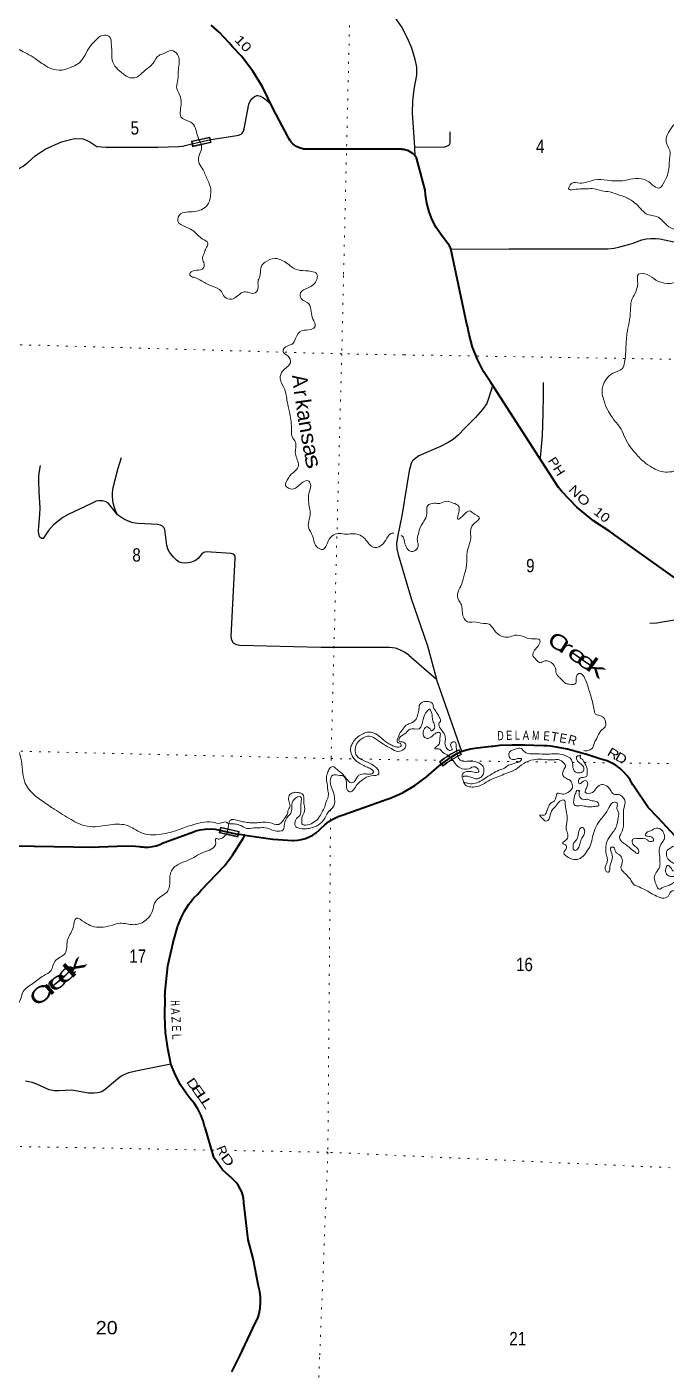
# Model space of a CAD drawing. Header units: feet. Extents: x -509309 to -252658, y -547785 to -360805.
# Drawn here: x -497707 to -489313, y -452694 to -435048 of the extents above; entities that cross this region are included whole.
import ezdxf
from ezdxf.enums import TextEntityAlignment as Align

# ---------------------------------------------------------------- set-up
doc = ezdxf.new("R2010")
doc.units = ezdxf.units.FT
doc.header["$LTSCALE"] = 80
doc.linetypes.add('DOTTED', pattern=[1.5, 0.3, -1.2])
for name, color, linetype, lineweight in [('26', 7, 'Continuous', 40), ('27', 7, 'Continuous', 13), ('29', 7, 'Continuous', 25), ('31', 7, 'Continuous', 13), ('39', 7, 'Continuous', 13), ('61', 7, 'Continuous', 13), ('7', 7, 'DOTTED', 13)]:
    doc.layers.add(name, color=color, linetype=linetype, lineweight=lineweight)
doc.layers.add('41', color=7, linetype='Continuous')

msp = doc.modelspace()

# ---------------------------------------------------------------- linework, layer by layer
at = {"layer": '26'}
for points in [[(-488947.66, -442458.56), (-490003.18, -441706.84), (-490028.18, -441690.39), (-490053.18, -441673.74), (-490265.63, -441532.26), (-490485.24, -441350.18), (-490684.63, -441146.14), (-490727.68, -441095.99), (-491612.96, -439715.96), (-491709.58, -439570.26), (-491790.43, -439415.27), (-491854.65, -439252.68), (-491901.51, -439084.26), (-491917.41, -438999.28), (-491919, -438990.77), (-491927.88, -438949.28), (-492130.91, -438000.05), (-492136.24, -437975.13), (-492143.46, -437950.05), (-492144.79, -437946.29), (-492151.29, -437932.67), (-492159.18, -437919.8), (-492166.98, -437909.48), (-492268.67, -437775.45), (-492331.02, -437680.36), (-492383.08, -437579.28), (-492424.3, -437473.3), (-492454.21, -437363.61), (-492472.49, -437251.38), (-492477.36, -437191.88), (-492591.26, -436768.22), (-492605.77, -436747.52), (-492622.36, -436728.46), (-492640.86, -436711.23), (-492661.05, -436696.04), (-492682.72, -436683.03), (-492705.64, -436672.37), (-492729.54, -436664.15), (-492754.17, -436658.48), (-492779.26, -436655.42), (-492791.89, -436654.88), (-494027.44, -436654.01), (-494056.98, -436653.99), (-494077.44, -436650.59), (-494084.61, -436649.34), (-494113.06, -436641.22), (-494140.51, -436630.17), (-494166.65, -436616.32), (-494191.21, -436599.81), (-494213.9, -436580.82), (-494234.48, -436559.56), (-494252.73, -436536.27), (-494252.77, -436536.2), (-494267.71, -436512.36), (-494281.51, -436486.2), (-494471.94, -436125.2), (-494612.44, -435835.19), (-494739.99, -435626.8), (-494888.62, -435432.89), (-495005.37, -435307.65), (-495028.68, -435282.65), (-495049.01, -435257.65), (-495184.16, -435115.12), (-495286.5, -435025.08)], [(-488794.92, -446100.94), (-489421.47, -445424.69), (-489547.4, -445295.85), (-489736.68, -445014.52), (-489748.59, -444996.82), (-489766.94, -444964.52), (-489784.42, -444933.74), (-489823.14, -444879.64), (-489867.31, -444829.89), (-489916.44, -444785.03), (-489969.98, -444745.54), (-490027.36, -444711.87), (-490087.95, -444684.39), (-490151.07, -444663.38), (-490183.19, -444655.43), (-490368.4, -444595.98), (-490404.92, -444584.26), (-490418.4, -444580.52), (-490606.58, -444528.22), (-490826.83, -444491.25), (-490874.1, -444486.65), (-490899.09, -444484.22), (-490924.1, -444483.36), (-491173.43, -444474.8), (-491333.6, -444475.55), (-491494.94, -444481.21), (-491558.1, -444491), (-491583.1, -444494.87), (-491608.1, -444496.07), (-491794.31, -444515.73), (-491879.92, -444528.51), (-491963.72, -444550.17), (-491992.47, -444560.33), (-492008.88, -444566.13)], [(-494842.96, -445660.1), (-494479.31, -445710.84), (-494219.27, -445727.81), (-494204.93, -445727.82), (-494152.04, -445724.34), (-494099.8, -445715.36), (-494048.8, -445700.96), (-493999.57, -445681.31), (-493952.67, -445656.62), (-493908.6, -445627.17), (-493867.86, -445593.27), (-493847.19, -445570.41), (-493796.46, -445522.17), (-493740.96, -445479.49), (-493681.31, -445442.85), (-493618.15, -445412.65), (-493552.18, -445389.22), (-492973.9, -445186.16), (-492946.47, -445175.96), (-492775.87, -445100.54), (-492614.1, -445007.69), (-492462.91, -444898.44), (-492291.29, -444749.42), (-492211.98, -444685.52), (-492132.47, -444629.54), (-492063.76, -444589.27), (-492008.88, -444566.13)], [(-496208.83, -445810.08), (-496183.83, -445812.28), (-496161.73, -445814.23), (-496110.04, -445813.59), (-496058.7, -445807.56), (-496008.27, -445796.19), (-495959.31, -445779.61), (-495939.42, -445770.46), (-495925.49, -445764.05), (-495889.42, -445750.65), (-495521.11, -445613.71), (-495489.43, -445601.93), (-495471.11, -445597.32), (-495431.52, -445587.48), (-495366.83, -445578.44), (-495301.55, -445576.21), (-495236.4, -445580.81), (-494923.57, -445648.86)], [(-494910.59, -452494.31), (-494910.48, -452490.9), (-494739.77, -452128.64), (-494668.71, -451984.47), (-494656.42, -451939.39), (-494643.34, -451867.63), (-494637.84, -451794.9), (-494639.97, -451722), (-494649.7, -451649.71), (-494666.94, -451578.84), (-494736.82, -451216.94), (-494800.58, -450969.73), (-494858.22, -450483.74), (-494858.62, -450473.07), (-494863.23, -450428.01), (-494872.52, -450383.67), (-494886.4, -450340.54), (-494904.71, -450299.11), (-494927.25, -450259.81), (-494953.78, -450223.09), (-494984, -450189.33), (-495017.58, -450158.93), (-495136.25, -450052.43), (-495232.22, -449921.4), (-495247.96, -449899.9), (-495256.43, -449871.4), (-495367.93, -449496.19), (-495368.4, -449494), (-495391.19, -449409.74), (-495422.67, -449328.32), (-495462.48, -449250.63), (-495510.2, -449177.54), (-495565.29, -449109.83), (-495606.2, -449058.33), (-495690.78, -448933.66), (-495761.86, -448800.82), (-495818.67, -448661.29), (-495828.3, -448590.67), (-495857.75, -448460.51), (-495886.79, -448250.26), (-495893.7, -448038.13), (-495892.55, -447789.97), (-495894.43, -447764.97), (-495893.19, -447739.97), (-495891.76, -447711.25), (-495854.25, -447372.65), (-495787.45, -447066.82), (-495782.97, -447046.31), (-495774.05, -447016.82), (-495732.67, -446879.91), (-495727.14, -446854.91), (-495717.92, -446829.91), (-495687.51, -446750.18), (-495639.31, -446655.05), (-495581.42, -446565.48), (-495514.49, -446482.46), (-495464.07, -446431.83), (-495441.24, -446406.83), (-495417.52, -446381.83), (-495112.71, -446060.62), (-495005.73, -445921.71), (-494862.23, -445691.08), (-494842.96, -445660.1)], [(-494842.96, -445660.1), (-494923.57, -445648.86), (-494931.18, -445647.38)], [(-498132.91, -445794.19), (-497093.01, -445811.84), (-496876.68, -445817.26), (-496521.35, -445803.36), (-496328.71, -445797.93), (-496233.83, -445805.95), (-496208.83, -445810.08)], [(-495017, -452703.05), (-494910.48, -452490.9)]]:
    msp.add_lwpolyline(points, dxfattribs=at)
at = {"layer": '29'}
for p in [(-492690.99, -443293.96), (-491994.26, -444560.96)]:
    msp.add_line(p, (-492326.84, -443609.74), dxfattribs=at)
for points in [[(-492873.51, -434926.44), (-492785.47, -435054.87), (-492712.09, -435190.67), (-492657.06, -435322.78)], [(-492657.06, -435322.78), (-492611.2, -435469.57), (-492591.03, -435577.83), (-492589.19, -435643.88), (-492592.86, -435682.42), (-492625.88, -435865.91), (-492642.38, -436023.72), (-492647.89, -436174.18), (-492618.52, -436626.7), (-492610.89, -436740.21)], [(-495538.73, -436583.03), (-495291.21, -436525.57), (-494975.7, -436477.86), (-494928, -436466.85), (-494894.99, -436454.01), (-494880.31, -436443.91), (-494869.3, -436430.15), (-494861.05, -436417.3), (-494852.8, -436386.11), (-494790.43, -436061.33), (-494775.75, -436024.62), (-494751.91, -435993.44), (-494723.47, -435966.82), (-494704.21, -435954.9), (-494688.62, -435949.39), (-494672.11, -435949.39), (-494638.18, -435958.57), (-494609.74, -435974.16), (-494588.65, -435989.77), (-494509.77, -436053.99)], [(-498183.01, -437038), (-498099.61, -437061.36), (-498007.89, -437009.98), (-497754.75, -436874.2), (-497688.72, -436822.82), (-497597, -436738.41), (-497464.92, -436654), (-497252.14, -436558.59), (-497079.71, -436510.88), (-496965.98, -436518.22), (-496881.6, -436554.92), (-496789.88, -436617.3), (-496665.14, -436628.31), (-495986.43, -436624.64), (-495714.94, -436617.3), (-495658.07, -436611.8), (-495630.56, -436606.29), (-495538.73, -436583.03)], [(-492618.52, -436626.7), (-492218.65, -436620.06), (-492191.14, -436612.72), (-492167.29, -436599.87), (-492154.45, -436587.03), (-492147.12, -436569.6), (-492147.11, -436557.67), (-492150.78, -436427.39)], [(-492136.85, -437966.75), (-491376.89, -437962.74), (-490621.07, -437962.6), (-490252.14, -437961.21)], [(-490252.14, -437961.21), (-490078.11, -437959.99), (-489995.57, -437952.65), (-489920.37, -437936.14), (-489760.78, -437890.27), (-489632.39, -437844.4), (-489570.02, -437829.72), (-489514.99, -437824.21), (-489452.63, -437824.21), (-489397.6, -437829.72), (-489230.68, -437862.75), (-488775.78, -437954.49), (-488693.24, -437976.51), (-488627.21, -438000.36), (-488577.68, -438026.05)], [(-490960.65, -440706.25), (-490934.96, -440417.5), (-490929.25, -440124.33), (-490922.64, -439887.42), (-490923.29, -439714.65)], [(-491588.57, -439744.92), (-491643.33, -439927.16), (-491669, -439991.39), (-491724.04, -440070.29), (-491815.76, -440173.05), (-491958.85, -440319.85), (-492041.39, -440404.26), (-492109.27, -440462.98), (-492173.47, -440503.35), (-492274.37, -440554.73), (-492560.54, -440679.51), (-492600.89, -440707.03), (-492641.25, -440745.57), (-492661.43, -440780.43), (-492685.28, -440874.02), (-492784.34, -441464.88), (-492835.7, -441721.78)], [(-496517.4, -441452), (-496544.92, -441395.11), (-496557.76, -441358.42), (-496572.44, -441297.86), (-496581.61, -441217.12), (-496581.61, -441160.23), (-496572.44, -441092.34), (-496508.23, -440839.11), (-496462.37, -440701.48)], [(-496517.4, -441452), (-496612.8, -441330.88), (-496634.81, -441305.18), (-496660.49, -441286.84), (-496680.67, -441277.66), (-496713.69, -441270.32), (-496763.22, -441268.48), (-496798.08, -441273.99), (-496823.76, -441286.84), (-496858.61, -441305.18), (-497163.13, -441446.48), (-497232.84, -441488.68), (-497297.04, -441534.56), (-497355.74, -441585.94), (-497421.78, -441657.5), (-497495.16, -441762.1), (-497513.5, -441765.77), (-497537.35, -441745.58), (-497550.19, -441712.56), (-497553.86, -441663.01), (-497535.52, -441442.81), (-497533.68, -441365.74), (-497544.69, -441152.88), (-497548.36, -441009.75), (-497548.36, -440941.86), (-497541.02, -440879.46), (-497526.35, -440804.23)], [(-495781.79, -442009.88), (-495834.99, -441943.78), (-495851.5, -441912.59), (-495868.01, -441855.7), (-495893.69, -441646.52), (-495906.53, -441620.82), (-495926.71, -441602.48), (-495952.39, -441589.63), (-495990.92, -441580.46), (-496244.07, -441567.61), (-496286.26, -441563.94), (-496328.45, -441552.93), (-496387.15, -441532.74), (-496440.35, -441507.06), (-496517.4, -441452)], [(-492835.7, -441721.78), (-492854.05, -441830.05), (-492850.38, -441899.78), (-492832.04, -441973.18), (-492659.6, -442553.03), (-492446.81, -443173.26), (-492326.84, -443609.74)], [(-492690.99, -443293.96), (-492747.65, -443254), (-492810.03, -443224.64), (-492868.72, -443204.45), (-492945.78, -443195.28), (-493848.31, -443195.28), (-494908.61, -443169.59), (-494954.47, -443158.58), (-494992.99, -443136.56), (-495015, -443098.02), (-495022.34, -443048.48), (-494970.98, -442020.89), (-494970.97, -441995.18), (-494981.98, -441980.52), (-494998.49, -441967.66), (-495022.34, -441958.5), (-495352.54, -441940.15), (-495381.88, -441945.64), (-495407.57, -441965.84), (-495458.93, -442028.23), (-495493.78, -442053.9), (-495543.32, -442075.94), (-495591.01, -442085.1), (-495631.37, -442086.95), (-495671.72, -442083.26), (-495708.41, -442072.27), (-495741.43, -442050.23), (-495781.79, -442009.88)], [(-488556.11, -442606.08), (-488688.63, -442696.2), (-488730.82, -442720.06), (-488800.53, -442751.25), (-488833.54, -442765.01), (-488872.06, -442776.94), (-488961.94, -442795.29), (-489386.58, -442867.76), (-489437.03, -442874.19), (-489526.91, -442877.86)], [(-496898.6, -449038.99), (-496866.97, -449040.84), (-496824.32, -449039.94), (-496781.68, -449037.17), (-496752.79, -449032.6), (-496721.16, -449021.58), (-496692.27, -449003.24), (-496653.75, -448972.05), (-496486.85, -448830.78), (-496462.55, -448815.18), (-496428.16, -448797.76), (-496399.27, -448784.91), (-496368.55, -448773.91), (-496275.93, -448751.89), (-495818.67, -448661.29)], [(-497724.86, -448883.06), (-497679.93, -448890.4), (-497643.24, -448899.56), (-497581.35, -448922.5), (-497419.48, -448994.96), (-497389.68, -449003.23), (-497348.42, -449007.81), (-497287.43, -449009.64), (-497122.36, -449002.3), (-497094.85, -449004.15), (-497066.43, -449007.82), (-496898.6, -449038.99)]]:
    msp.add_lwpolyline(points, dxfattribs=at)
at = {"layer": '31'}
for p, q in [((-495546.97, -436547.09), (-495302.87, -436493.1)), ((-495302.87, -436493.1), (-495286.67, -436566.33))]:
    msp.add_line(p, q, dxfattribs=at)
msp.add_lwpolyline([(-495286.67, -436566.33), (-495530.77, -436620.32), (-495546.97, -436547.09)], dxfattribs=at)
msp.add_lwpolyline([(-495308.95, -436502.64), (-495537.42, -436553.17), (-495524.68, -436610.77), (-495296.21, -436560.24)], close=True, dxfattribs=at)
at = {"layer": '39'}
for p, q in [((-490439.3, -444606.98), (-490443.24, -444638.46)), ((-495082.96, -445648.48), (-495054.57, -445504.67))]:
    msp.add_line(p, q, dxfattribs=at)
for points in [[(-500143.09, -432929.88), (-500108.66, -433037.5), (-500062.69, -433159.58), (-500015.2, -433295.78), (-499983.62, -433369.16), (-499951.28, -433420.48), (-499869.63, -433495.59), (-499815.41, -433551.68), (-499727.34, -433614.95), (-499666.09, -433641.16), (-499273.69, -433775.14), (-499224.93, -433814.97), (-499135.48, -433896.37), (-499081.93, -433972.52), (-499050.32, -434104.15), (-499025.43, -434197.39), (-499046.36, -434341.27), (-499082.77, -434468.56), (-499099.38, -434544.3), (-499104.25, -434628.49), (-499045.68, -434674.68), (-498962.76, -434653.43), (-498869.55, -434624.5), (-498772.61, -434603.73), (-498660.68, -434613.6), (-498577.53, -434644.57), (-498499.41, -434705.5), (-498429.17, -434762.14), (-498334.05, -434853.78), (-498242.82, -434883.02), (-498170.87, -434889.51), (-498097.19, -434904.09), (-497977.11, -434910.22), (-497925.8, -434934.08), (-497941.45, -434981.74), (-497977.25, -435090.97), (-497978.86, -435197.36), (-497891.82, -435290.72), (-497709, -435397.42), (-497596.91, -435461.52), (-497454.01, -435562.84), (-497353.25, -435606.46), (-497208.93, -435607.41), (-497107.37, -435568.72), (-497017.42, -435517.58), (-496946, -435421.63), (-496880.03, -435309.42), (-496815.36, -435235.32), (-496743.02, -435171.53), (-496668.38, -435158.03), (-496620.94, -435177.73), (-496597.98, -435268.9), (-496591.24, -435365.53), (-496590.24, -435453.93), (-496549.8, -435561.77), (-496466.43, -435644.96), (-496370.35, -435708.52), (-496288.39, -435715.35), (-496167.17, -435629.14), (-496049.28, -435522.73), (-495971.7, -435422.97), (-495916.82, -435400.75), (-495809.12, -435358.26), (-495728.65, -435409.22), (-495706.72, -435530.48), (-495720.42, -435638.46), (-495728.86, -435768.71), (-495741.05, -435832.56), (-495698.82, -435946.48), (-495682.07, -436043.46), (-495691.56, -436145.56), (-495684.41, -436230.15), (-495574.12, -436288.17), (-495506.01, -436348.75), (-495480.71, -436429.96), (-495414.03, -436597.13)], [(-489028.21, -437870.05), (-489028, -437866.7), (-489077.54, -437790.69), (-489139.7, -437732.32), (-489193.09, -437710.4), (-489301.45, -437654.46), (-489369.21, -437583.85), (-489437.8, -437537.31), (-489519.42, -437520.45), (-489590.56, -437489.88), (-489668.13, -437412.91), (-489741.97, -437344.1), (-489873.88, -437273.29), (-489947.22, -437248.68), (-490050.33, -437215.01), (-490158.05, -437199.26), (-490283.39, -437170.85), (-490385.79, -437175.37), (-490439.92, -437175.52), (-490552.54, -437185.71), (-490586.51, -437182.53), (-490555.75, -437103.25), (-490443.27, -437097.08), (-490247.39, -437055.61), (-490089.2, -437061.04), (-489856.71, -437063), (-489711.44, -437035.86), (-489566.14, -437066.96), (-489470.34, -437138.54), (-489394.93, -437161.21), (-489351.04, -437108.49), (-489297.02, -436993.86), (-489275.1, -436880.14), (-489267.62, -436777.97), (-489264, -436671.65), (-489301.52, -436596.05), (-489310.6, -436509.38), (-489267.21, -436412.46), (-489195.78, -436316.51), (-489144.01, -436268.08), (-489114.48, -436224.91), (-489065.4, -436196.47), (-488985.71, -436211.26), (-488984.5, -436293.64), (-489008.98, -436365.1), (-489027.94, -436450.81), (-489030.46, -436525.03), (-488993.08, -436604.64), (-488931.18, -436671.04)], [(-495414.1, -436593.77), (-495416.06, -436651.09), (-495451.99, -436764.33), (-495442.5, -436838.97), (-495393.3, -436925.01), (-495331.86, -437063.69), (-495291.69, -437179.54), (-495294.08, -437249.75), (-495321.94, -437361.26), (-495394.68, -437437.09), (-495477.88, -437466.37), (-495588.49, -437476.62), (-495687.63, -437503.34), (-495724.82, -437594.45), (-495613.34, -437676.61), (-495512.92, -437730.26), (-495400.12, -437832.55), (-495329.8, -437887.18), (-495347.67, -437940.79), (-495373.88, -438004.16)], [(-488636.24, -440898.44), (-488639.84, -440894.58), (-488686.81, -440860.83), (-488737.23, -440810.9), (-488792.14, -440774.87), (-488836.06, -440769.35), (-488931.68, -440810.24), (-488994.98, -440844.22), (-489093.72, -440858.9), (-489212.75, -440880.92), (-489321.43, -440893.26), (-489418.87, -440869.82), (-489495.73, -440831.03), (-489603.55, -440759.04), (-489727.48, -440630.27), (-489802.43, -440535.31), (-489866.35, -440410.6), (-489920.87, -440304.3), (-489982.36, -440225.87), (-490030.24, -440159.95), (-490083.37, -440071.77), (-490134.8, -439933.43), (-490153.82, -439844.41), (-490145.02, -439762.37), (-490099.96, -439675.55), (-490010.99, -439594.26), (-489890.73, -439536.13), (-489857.76, -439450.9), (-489841.47, -439266.69), (-489826.97, -439076.4), (-489799.89, -438928.71), (-489780.55, -438772.72), (-489768.04, -438640.6), (-489720.64, -438543.82), (-489686.17, -438414.46), (-489676.06, -438294.31), (-489561.92, -438298.23), (-489448.1, -438370.42), (-489337.19, -438410.38), (-489180.39, -438397.7), (-489083.68, -438324.7), (-489038.83, -438243.9), (-489052.66, -438179.16), (-489090.59, -438115.59), (-489070.18, -438046), (-489028.21, -437870.05)], [(-495373.88, -438004.16), (-495397.52, -438109.79), (-495377.68, -438174.74), (-495403.48, -438226.07), (-495510.43, -438246.5), (-495568.07, -438290.71), (-495566.55, -438304.82), (-495547.21, -438325.57), (-495515.44, -438334.69), (-495408.88, -438384.55), (-495274.82, -438451.41), (-495152.86, -438519.87), (-495111.19, -438591.59), (-495015.96, -438620.97), (-494952.72, -438589), (-494868.5, -438529.64), (-494800.42, -438531.98), (-494724.67, -438544.62), (-494672.63, -438488.17), (-494671.08, -438383.79), (-494653.35, -438334.19), (-494641.16, -438270.34), (-494619.93, -438176.67), (-494578.45, -438135.92), (-494452.52, -438088.03), (-494345.27, -438117.83), (-494268.81, -438168.65), (-494180.61, -438227.92), (-494049, -438248.51), (-493971.11, -438257.21), (-493901.91, -438285.69), (-493900.5, -438362.06), (-494014.59, -438474.62), (-494112.96, -438537.52), (-494103.47, -438612.16), (-494005.67, -438683.8), (-493974.97, -438783.26), (-493950.35, -438884.53), (-493921.38, -438975.9), (-493972.94, -439018.31), (-494093.77, -439034.24), (-494179.49, -439137.74), (-494222.14, -439212.59), (-494280.96, -439232.67), (-494343.69, -439308.84), (-494281.53, -439367.21), (-494246.48, -439456.78), (-494346.29, -439561.8), (-494379.87, -439665.08), (-494326.24, -439797.47), (-494287.85, -439965.48), (-494260.31, -440098.98), (-494233.44, -440310.78), (-494223.31, -440425.6), (-494179.71, -440499.4), (-494180.89, -440652), (-494141.96, -440803.96), (-494178.39, -440873), (-494236.16, -440921.23), (-494276.12, -440976.09), (-494309.3, -441067.33), (-494218.69, -441114.63), (-494105.89, -441040.18), (-494012.55, -441007.23), (-493985.6, -441040.29), (-493999.71, -441160.31), (-494006.42, -441298.66), (-493987.92, -441461.97), (-493999.5, -441507.76), (-494009.13, -441613.88), (-493954.95, -441730.21), (-493933.65, -441811.28), (-493886.04, -441885.22), (-493820.64, -441907.55), (-493750.74, -441797.48), (-493677.79, -441715.64), (-493600.94, -441696.18), (-493513.11, -441707.23), (-493412.64, -441700.64), (-493266.64, -441769.93), (-493235.9, -441809.14), (-493142.17, -441882.65), (-493026.12, -441830.41), (-492964.7, -441734.11), (-492893.19, -441694.39), (-492889.56, -441695.52)], [(-492791.93, -441725.82), (-492784.07, -441728.26), (-492743.5, -441832.08), (-492640.71, -441934.03), (-492568.24, -441866.22), (-492579.8, -441793.52), (-492566.65, -441701.59), (-492537.54, -441612.22), (-492492.83, -441535.43), (-492455.51, -441440.31), (-492443.75, -441330.25), (-492352.54, -441301.25), (-492286.53, -441305.53)], [(-492286.53, -441305.53), (-492193.26, -441274.59), (-492107.83, -441297.61), (-492035.18, -441342.28), (-492031.08, -441398.65), (-492048.92, -441510.51), (-491962.5, -441445.19), (-491892.84, -441401.4), (-491845.74, -441431.13), (-491763.75, -441496.21), (-491828.08, -441560.27), (-491879.07, -441644.88), (-491878.96, -441759.36), (-491897.78, -441841.06), (-491925.22, -441940.53), (-491932.95, -442108.97), (-491970.32, -442264.34), (-492008.59, -442387.54), (-492052.26, -442492.48), (-492037.03, -442575.35), (-492000.97, -442634.83), (-491988.56, -442741.7), (-491920.36, -442858.52), (-491842.2, -442859.19), (-491712.52, -442877.71), (-491638.7, -442888.28), (-491574.94, -442958.75), (-491467.74, -443048.79), (-491383.84, -443057.7), (-491300.85, -443034.44), (-491187.12, -443050.4), (-491081.94, -443082.13), (-490970.28, -443100.03), (-490990.63, -443167.61), (-491040.87, -443230.15), (-491063.35, -443301.68), (-491032.61, -443340.9), (-490958.22, -443393.66), (-490929.57, -443376.57), (-490823.78, -443390.25), (-490762.78, -443482.72), (-490761.87, -443514.88), (-490723.93, -443578.45), (-490690.91, -443609.71), (-490628.68, -443666.07), (-490584.96, -443677.61), (-490500.31, -443664.46), (-490494.94, -443624.47), (-490484.82, -443562.56), (-490457.83, -443535.37), (-490374.25, -443612.55), (-490334.22, -443732.42), (-490306.85, -443811.69), (-490281.95, -443904.93), (-490254.15, -444030.4), (-490239.42, -444069.06), (-490164.08, -444093.75), (-490113.79, -444147.69), (-490114.79, -444236.02), (-490170.77, -444290.33), (-490224.24, -444388.92), (-490254.19, -444444.12), (-490295.24, -444531.08), (-490329.76, -444543.95), (-490366.14, -444552.74), (-490394.18, -444547.32)], [(-494728.92, -445563.69), (-494817.3, -445568.68), (-494914.06, -445525.19), (-494983.73, -445510.75), (-495059.69, -445504.12), (-495103.13, -445484.55), (-495167.89, -445502.41), (-495269.61, -445486.87), (-495414.13, -445491.95), (-495549.73, -445529.46), (-495742.49, -445597.15), (-495970.81, -445649.56), (-496121.2, -445650.41), (-496230.25, -445614.53), (-496377.9, -445535.15), (-496611.99, -445521.08), (-496877.47, -445546.11), (-497026.5, -445506.84), (-497126.92, -445453.19), (-497346.83, -445317.1), (-497419.35, -445268.41), (-497493.8, -445217.65), (-497728.25, -444978.64), (-497759.86, -444847.01), (-497778.5, -444687.71), (-497823.44, -444535.54), (-497959.27, -444344.09), (-498056.07, -444184.11), (-498167.46, -443981.46), (-498250.72, -443836.01), (-498308.59, -443651.26), (-498323.13, -443548.33), (-498320.02, -443397.81), (-498333.1, -443311), (-498342.09, -443280.57), (-498381.89, -443212.93), (-498421.12, -443187.48), (-498485.97, -443149.1), (-498542.82, -443111), (-498594.15, -443028.9), (-498623.03, -442993.76)], [(-495054.57, -445504.67), (-495040.37, -445466.63), (-494989.76, -445452.3), (-494920.22, -445470.76), (-494852.55, -445485.13), (-494778.73, -445495.7), (-494682.48, -445494.99), (-494594.03, -445487.99), (-494478.36, -445506.02), (-494400.54, -445516.73), (-494365.61, -445491.82), (-494315.23, -445425.26), (-494283.42, -445374.14), (-494275.84, -445328.21), (-494249.83, -445270.86), (-494258.75, -445238.42), (-494270.52, -445171.74), (-494240.5, -445114.53), (-494226.21, -445106.99), (-494187.76, -445096.26), (-494131.75, -445100.19), (-494090.18, -445115.68), (-494070.27, -445178.62), (-494071.98, -445228.77), (-494060.21, -445295.45), (-494061.71, -445339.58), (-494092.41, -445416.85), (-494098.6, -445480.91), (-494095.48, -445507.12), (-494021.87, -445523.71), (-493934.33, -445484.54), (-493897.26, -445455.69), (-493863.79, -445414.67), (-493823.21, -445341.75), (-493788.51, -445264.62), (-493779.41, -445232.8), (-493761.89, -445189.21), (-493747.62, -445123.43), (-493755.52, -445060.9), (-493762.94, -444984.32), (-493773.88, -444893.57), (-493753.61, -444827.99), (-493719.52, -444768.91), (-493689.01, -444755.9), (-493638.17, -444793.8), (-493567.86, -444848.43), (-493529.31, -444893.94), (-493496.56, -444933.23), (-493459.61, -444966.63), (-493425.57, -444967.8), (-493371.05, -444897.37), (-493346.13, -444872.12), (-493257.34, -444855.08), (-493195.19, -444855.21), (-493164.68, -444842.2), (-493156.33, -444832.45), (-493188.94, -444789.15), (-493250.13, -444760.94), (-493319.12, -444726.44), (-493376.03, -444690.34), (-493422.32, -444636.53), (-493455.36, -444547.03), (-493451.72, -444498.95), (-493427.85, -444445.55), (-493375.46, -444379.06), (-493309.82, -444335.13), (-493240.71, -444307.37), (-493136.99, -444322.99), (-493093.75, -444348.57), (-493025.58, -444407.15), (-492980.68, -444442.83), (-492927.5, -444470.77), (-492874.19, -444494.69), (-492832.34, -444502.16), (-492793.68, -444485.41), (-492794.73, -444457.26), (-492830.36, -444443.98), (-492843.83, -444427.45), (-492834.32, -444383.6), (-492812.39, -444328.11), (-492772.22, -444267.24), (-492705.89, -444203.24), (-492651.07, -444183.03), (-492584.54, -444113.01), (-492573.16, -444073.24), (-492558.69, -444001.43), (-492548.63, -443941.53), (-492487.19, -443903.47), (-492435.13, -443905.26), (-492379.81, -443929.25), (-492367.5, -443979.89), (-492339.1, -444029.06), (-492291.63, -444107.01), (-492277.59, -444165.74), (-492292.22, -444183.31), (-492244.12, -444301.45), (-492217.52, -444344.54)], [(-492116.29, -444660.5), (-492215.83, -444589.61), (-492255.06, -444564.16), (-492297.82, -444524.54), (-492351.82, -444520.67), (-492324.69, -444489.47), (-492289.29, -444450.52), (-492286.81, -444436.55), (-492285.24, -444390.41), (-492280.48, -444368.48), (-492288.51, -444309.96), (-492330.84, -444316.54), (-492388.48, -444360.75), (-492455.58, -444388.57), (-492489.01, -444369.35), (-492502.91, -444306.61), (-492458.4, -444235.84), (-492413.23, -444263.5), (-492389.96, -444286.39), (-492354.69, -444251.45), (-492364.45, -444184.84), (-492382.49, -444125.98), (-492390.32, -444061.45), (-492399.51, -444037.03), (-492414.44, -444004.38), (-492451.44, -444031.23), (-492503.19, -444137.9), (-492555.48, -444260.62), (-492679.97, -444266.39), (-492729.81, -444316.89), (-492816.44, -444388.23), (-492819.6, -444422.26), (-492759.93, -444436.36), (-492731.67, -444489.55), (-492754.99, -444526.91), (-492836.25, -444558.26), (-492925.2, -444521.06), (-493023.55, -444465.46), (-493107.82, -444408.34), (-493208.3, -444356.69), (-493315.94, -444397.17), (-493367.7, -444445.6), (-493394.6, -444529.03), (-493375.58, -444618.05), (-493287.38, -444677.32), (-493180.81, -444727.17), (-493098.96, -444796.26), (-493084.79, -444850.97), (-493186, -444879.63), (-493297.98, -444930.01), (-493370.32, -444993.8), (-493416.83, -445064.5), (-493453.76, -445089.34), (-493497.2, -445069.77), (-493507.94, -444973), (-493560.8, -444876.79), (-493596.78, -444873.55), (-493690.96, -444872.32), (-493723.73, -444951.53), (-493686.18, -445085.37), (-493665.5, -445184.49), (-493691.35, -445296.07), (-493732.69, -445332.81), (-493796.38, -445437.06), (-493879.55, -445524.58), (-493985.18, -445565.14), (-494049.67, -445574.97), (-494145.52, -445563.65), (-494175.01, -445546.57), (-494165.32, -445438.45), (-494121.83, -445397.77), (-494110.61, -445303.76), (-494106.09, -445229.61), (-494115.51, -445152.96), (-494151.69, -445155.74), (-494203.18, -445196.14), (-494229.87, -445273.55), (-494234.68, -445355.73), (-494274.56, -445408.59), (-494324.31, -445515.33), (-494338.64, -445583.12), (-494463.41, -445596.91), (-494576.46, -445560.89), (-494662.7, -445561.95), (-494728.92, -445563.69)], [(-492217.52, -444344.54), (-492211.49, -444402.98), (-492217.06, -444448.99), (-492191.48, -444522.17), (-492158.19, -444545.4), (-492123.67, -444532.53), (-492136.53, -444497.94), (-492134.89, -444449.8), (-492080.28, -444435.61), (-492071.36, -444468.05), (-492065.8, -444540.54), (-492046.87, -444630.11)], [(-491973.8, -444959.43), (-491984.59, -444922.91), (-491988.34, -444856.51), (-491910.95, -444821.01), (-491833.13, -444831.71), (-491772.71, -444823.75), (-491818.73, -444761.92), (-491905.79, -444787.04), (-492017.65, -444775.17), (-492083.89, -444718.66), (-492101.03, -444691.97), (-492116.32, -444660.47)], [(-492047.06, -444629.26), (-492025.91, -444664.42), (-491984.54, -444685.93), (-491966.59, -444688.55), (-491892.36, -444687.09), (-491810.47, -444695.92), (-491761.02, -444715.7), (-491716.33, -444757.4), (-491705.54, -444793.92), (-491708.84, -444831.97), (-491715.87, -444861.85), (-491732.71, -444885.37), (-491755.35, -444902.67), (-491785.93, -444917.69), (-491817.97, -444916.59), (-491863.62, -444902.97), (-491893.39, -444893.91), (-491915.14, -444885.13), (-491945.11, -444882.09), (-491969.27, -444885.28), (-491977.35, -444887.01)], [(-489367.4, -446486.96), (-489462.29, -446447.55), (-489537.02, -446404.82), (-489605.94, -446368.31), (-489690.82, -446329.24), (-489738.2, -446307.53), (-489770.53, -446256.21), (-489826.35, -446188.02), (-489874.78, -446138.15), (-489903.65, -446103.02), (-489885.95, -445995.17), (-489894.73, -445958.72), (-489919.54, -445921.72), (-489948.89, -445900.63), (-489974.24, -445879.67), (-490004.17, -445816.39), (-490036.27, -445817.29), (-490027.06, -445899.95), (-490023.92, -445984.41), (-490051.02, -446073.85), (-490067.29, -446139.57), (-490073.43, -446143.38), (-490093.39, -446140.68), (-490112.39, -446109.9), (-490083.85, -445978.33), (-490095.96, -445921.68), (-490105.18, -445839.02), (-490098.92, -445772.96), (-490045.03, -445662.35), (-490000.94, -445603.61), (-489962.37, -445530.63), (-489950.65, -445480.82), (-489940.45, -445416.9), (-489938.54, -445360.73), (-489957.2, -445319.93), (-489955.43, -445267.77), (-489956.47, -445239.62), (-489990.04, -445224.4), (-490062.45, -445290.2), (-490126.21, -445396.46), (-490184.73, -445466.75), (-490244.35, -445569.14), (-490278.14, -445678.44), (-490305.86, -445785.94), (-490359.12, -445878.5), (-490419.65, -445948.72), (-490468.6, -445973.15), (-490522.87, -445977.31), (-490596.14, -445950.69), (-490658.17, -445888.31), (-490619.81, -445821.34), (-490634.67, -445786.69), (-490670.03, -445765.39), (-490616.06, -445711.01), (-490623.7, -445582.21), (-490613.46, -445458.05), (-490620.2, -445361.42), (-490636.68, -445256.41), (-490652.72, -445197.62), (-490707.4, -445213.82), (-490763.85, -445282.17), (-490805.27, -445320.92), (-490840.58, -445416.1), (-490866.32, -445465.43), (-490894.63, -445472.49), (-490935.66, -445440.95), (-490972.13, -445393.51), (-490914.06, -445395.5), (-490884.59, -445354.34), (-490860.52, -445294.92), (-490828.5, -445237.77), (-490779.35, -445207.33), (-490737.82, -445106.33), (-490674.09, -445118.56), (-490605.25, -445098.83), (-490542.58, -445024.67), (-490544.04, -445008.55), (-490567.96, -444945.47), (-490621.07, -444915.53), (-490669.7, -444871.68), (-490650.81, -444787.98), (-490635.84, -444760.38), (-490656.23, -444711.48), (-490726.88, -444666.88), (-490795.17, -444670.55), (-490945.15, -444659.38), (-491055.7, -444667.63), (-491183.63, -444715.45), (-491292.69, -444798.06), (-491394.38, -444840.76), (-491489.87, -444877.65), (-491624.08, -444933.29), (-491724.31, -444992.1), (-491823.66, -445024.84), (-491895.75, -445022.36), (-491947.13, -445000.52), (-491973.8, -444959.43)], [(-491965.93, -444963.72), (-491926.22, -444975.13), (-491836.18, -444980.23), (-491754.99, -444950.88), (-491675.12, -444901.41), (-491574.74, -444838.58), (-491487.14, -444797.41), (-491419.96, -444767.58), (-491397.25, -444748.28), (-491366.74, -444735.27), (-491309.92, -444715.13), (-491261.38, -444702.74), (-491220.44, -444678.04), (-491213.55, -444652.16), (-491231.5, -444649.54), (-491263.68, -444652.45), (-491310.28, -444666.92), (-491330.24, -444664.22), (-491356, -444655.3), (-491374.86, -444620.51), (-491369.01, -444566.49), (-491330.15, -444543.72), (-491281.41, -444525.31), (-491217.12, -444521.5), (-491170.5, -444565.28), (-491103.16, -444589.68), (-491010.98, -444590.84), (-490876.82, -444595.45), (-490756.33, -444589.55), (-490630.92, -444615.95), (-490566.14, -444656.33), (-490541.95, -444711.39), (-490534.33, -444781.94), (-490513.66, -444822.82), (-490440.05, -444839.41), (-490411.61, -444828.33), (-490394.29, -444790.77), (-490416.54, -444737.79), (-490449.7, -444710.54), (-490491.71, -444648.85), (-490478.6, -444617.16), (-490454.57, -444617.99), (-490440.44, -444605.08)], [(-490441.17, -444636.52), (-490441.23, -444638.53), (-490415.95, -444661.49), (-490391.15, -444698.49), (-490351.9, -444782.18), (-490352.01, -444844.44), (-490355.31, -444882.49), (-490399.98, -444899.03), (-490459.07, -444927.12), (-490452.97, -444983.56), (-490375.38, -444942.05), (-490353.62, -444950.83), (-490360.7, -445040.96), (-490374.49, -445092.7), (-490280.51, -445099.95), (-490222.05, -445031.66), (-490158.61, -444993.68), (-490079.47, -445024.51), (-490042.79, -445065.94), (-490000.51, -445119.61), (-489936.56, -445125.82), (-489885.46, -445155.7), (-489854.99, -445202.94), (-489866.2, -445296.94), (-489873.96, -445407.14), (-489871.37, -445507.64), (-489905.91, -445639.01), (-489925.77, -445692.55), (-489850.48, -445777.48), (-489786.03, -445827.9), (-489675.94, -445891.93), (-489680.31, -445843.58), (-489723.07, -445803.95), (-489755.75, -445762.66), (-489743.75, -445704.83), (-489687.55, -445702.74), (-489559.8, -445719.18), (-489542.32, -445735.85), (-489479.84, -445725.95), (-489490.69, -445691.43), (-489536.2, -445673.8), (-489585.92, -445662.05), (-489568.54, -445622.48), (-489517.66, -445600.13), (-489440.27, -445564.63), (-489400.42, -445572.02), (-489367.13, -445595.26), (-489338.94, -445650.45), (-489332.36, -445692.86), (-489353.89, -445736.3), (-489398.94, -445823.12), (-489397.03, -445943.69), (-489394.87, -445997.99), (-489397.33, -446070.2), (-489444.11, -446148.93), (-489468.39, -446214.37), (-489445.43, -446305.54), (-489399.42, -446367.37), (-489356.55, -446344.74), (-489324.1, -446333.81), (-489265.21, -446311.73), (-489211.98, -446279.41), (-489189.27, -446260.11), (-489181.42, -446206.16), (-489219.26, -446198.83), (-489283.21, -446192.62), (-489319.55, -446141.16), (-489313.63, -446085.13), (-489298.59, -446055.52), (-489251.49, -446085.26), (-489224.82, -446126.34), (-489151.91, -446104.74), (-489145.36, -446088.9), (-489167.95, -446045.95), (-489219.33, -446024.1), (-489266.37, -445992.36), (-489295.31, -445959.23), (-489308.94, -445888.47), (-489295.7, -445852.78), (-489250.62, -445824.2), (-489205.61, -445797.63), (-489160.99, -445841.34), (-489170.23, -445877.17), (-489124.85, -445898.81), (-489082.3, -445944.46), (-489046.98, -446026.01), (-488983.02, -446090.46), (-488932.66, -446142.4), (-488950.32, -446189.99), (-488997.38, -446276.75), (-489018.63, -446312.17), (-489051.42, -446333.13), (-489130.88, -446370.57), (-489179.42, -446382.96), (-489248.12, -446398.67), (-489288.35, -446461.56), (-489367.4, -446486.96)], [(-490445.9, -445070.17), (-490453, -445102.06), (-490454.16, -445136.16), (-490393.92, -445192.45), (-490345.59, -445186.08), (-490302.01, -445201.64), (-490234.27, -445214.01), (-490206.92, -445235.03), (-490198.14, -445271.48), (-490222.37, -445276.67), (-490252.54, -445279.65), (-490314.96, -445287.55), (-490372.83, -445279.54), (-490448.72, -445270.91), (-490506.79, -445268.91), (-490525.93, -445242.14), (-490524.22, -445191.99), (-490514.44, -445140.11), (-490497.05, -445100.54), (-490484.01, -445070.87), (-490463.92, -445069.55), (-490458.46, -445085.8)], [(-490528.72, -445854.6), (-490534.55, -445790.13), (-490517.16, -445750.56), (-490479.41, -445701.65), (-490469.97, -445659.8), (-490458.18, -445607.98), (-490436.72, -445566.55), (-490410.35, -445557.41), (-490383.82, -445602.51), (-490387.25, -445644.56), (-490421.13, -445697.63), (-490443.41, -445763.14), (-490459.27, -445816.82), (-490478.18, -445842.28), (-490494.68, -445855.77), (-490514.7, -445855.08), (-490526.51, -445848.65)], [(-500225.47, -447426.21), (-500152.19, -447482.22), (-500018.36, -447557.89), (-499914.17, -447581.09), (-499842.26, -447621.99), (-499820.62, -447670.35), (-499811.17, -447734.62), (-499773.61, -447799.2), (-499687.5, -447824.21), (-499613.19, -447821.02), (-499546.86, -447813.73), (-499504.98, -447844.27), (-499479.45, -447906.71), (-499425.32, -447915.33), (-499347.44, -447962.31), (-499255.55, -448013.45), (-499082.93, -448019.37), (-498991.56, -447908.09), (-498926.57, -447826.6), (-498891.17, -447688.64), (-498856.29, -447606.82), (-498847.93, -447570.82), (-498753.19, -447529.76), (-498684.69, -447504.45), (-498635.72, -447418.77), (-498596.97, -447353.03), (-498504.82, -447376.1), (-498455.33, -447452.84), (-498375.63, -447519.89), (-498261.71, -447577.29), (-498166.19, -447670.58), (-498086.99, -447791.76), (-498017.53, -447880.76), (-497919.51, -447919.94), (-497798.22, -447831.05), (-497754.96, -447711.22), (-497629.5, -447604.33), (-497488.03, -447503.63), (-497389.02, -447434.55), (-497339.73, -447314.79), (-497204.25, -447210.01), (-497176.64, -447045.9), (-497100.77, -446872.29), (-497057.47, -446748.46), (-496949.54, -446801.78), (-496849.61, -446853.01), (-496614.65, -446847.59), (-496483.85, -446814.95), (-496303.31, -446832.98), (-496234.96, -446823.71), (-496158.3, -446784.46), (-496056.69, -446651.24), (-496029.67, -446551.28), (-495934.44, -446456.09), (-495855.53, -446390.79), (-495830.19, -446254.72), (-495827.49, -446178.56), (-495748.09, -446059.13), (-495596.88, -445990.62), (-495385.07, -445882.68), (-495286.31, -445841.67), (-495227.28, -445754.1), (-495226.81, -445701.97), (-495194.78, -445712.35)], [(-495194.78, -445712.35), (-495144.46, -445698.87), (-495087.68, -445651.85), (-495082.96, -445648.48)]]:
    msp.add_spline(points, degree=3, dxfattribs=at)
at = {"layer": '61'}
for p, q in [((-492032.78, -444533.67), (-491999.29, -444600.78)), ((-492245.07, -444753.49), (-492290.54, -444693.84)), ((-492279.34, -444695.33), (-492243.57, -444742.25)), ((-495164.24, -445554.37), (-494920.27, -445608.96)), ((-494920.27, -445608.96), (-494936.65, -445682.15))]:
    msp.add_line(p, q, dxfattribs=at)
for points in [[(-492010.03, -444597.15), (-492035.92, -444544.46), (-492036.38, -444544.36)], [(-494936.65, -445682.15), (-495180.62, -445627.56), (-495164.24, -445554.37)]]:
    msp.add_lwpolyline(points, dxfattribs=at)
msp.add_lwpolyline([(-495158.18, -445563.92), (-495171.06, -445621.5), (-494942.7, -445672.59), (-494929.82, -445615.01)], close=True, dxfattribs=at)
for radius, start, end in [(1507.1, 116.06628, 127.64366), (1499.1, 116.38145, 127.33089), (1432.1, 116.06619, 127.64357), (1440.1, 116.37556, 127.33123)]:
    msp.add_arc((-491370.26, -445887.33), radius, start, end, dxfattribs=at)
at = {"layer": '7'}
for p, q in [((-493572.55, -439339.46), (-493713.23, -444652.75)), ((-493713.23, -444652.75), (-493714.09, -444759.19)), ((-493713.23, -444652.75), (-493407.97, -444657.77)), ((-493323.16, -444659.17), (-492266.25, -444676.55)), ((-492136.93, -444678.68), (-492106.28, -444679.18)), ((-492000.1, -444680.93), (-491241.63, -444693.4)), ((-491142.84, -444695.06), (-490666.07, -444700.75)), ((-490544.27, -444702.2), (-490456.21, -444703.25)), ((-490387.79, -444704.07), (-486475.2, -444750.79)), ((-493718.59, -445320.05), (-493754.75, -449820.84)), ((-495252.27, -449793.27), (-499044.13, -449723.47)), ((-493754.75, -449820.84), (-495000.31, -449797.91)), ((-493754.75, -449820.84), (-493862.46, -452513.38))]:
    msp.add_line(p, q, dxfattribs=at)
for points in [[(-493445.51, -433948.79), (-493548.32, -438311.3), (-493572.55, -439339.46)], [(-493572.55, -439339.46), (-498812.1, -439191.58), (-503962.31, -439004.02), (-507007.04, -439015.93)], [(-488653.49, -439420.08), (-492749.16, -439352.95), (-493572.55, -439339.46)], [(-507123.61, -444311.52), (-504011.33, -444392.77), (-498985.64, -444527.85), (-493713.23, -444652.75)], [(-483284.69, -450146.4), (-488540.23, -450056.22), (-493754.75, -449820.84)], [(-493862.46, -452513.38), (-493960.51, -455203.36), (-494098.19, -460501.23), (-494152.39, -465681.26)]]:
    msp.add_lwpolyline(points, dxfattribs=at)

# ---------------------------------------------------------------- texts
at = {"layer": '27'}
for s, rotation, width, p in [('10', 312.991, 1.3, (-494910.57, -435306.68)), ('PH', 302.68, 1.15, (-490802.76, -440849.32)), ('NO', 314.34, 1.3, (-490493.34, -441241.74)), ('10', 320.839, 1.2, (-490193.6, -441498.71)), ('D', 2.009, 0.7, (-491485.42, -444410.84)), ('E', 2.009, 0.75, (-491371.57, -444406.83)), ('L', 0.268, 0.75, (-491265.42, -444405.23)), ('A', 358.034, 0.8, (-491156.22, -444407.51)), ('M', 358.034, 0.7, (-491027.4, -444408.06)), ('E', 356.031, 0.75, (-490887.64, -444414.67)), ('E', 350.471, 0.9, (-490673.15, -444444.55)), ('R', 344.468, 0.95, (-490558.47, -444466.7))]:
    msp.add_text(s, height=120, rotation=rotation, dxfattribs=dict(at, width=width)).set_placement(p, align=Align.CENTER)
msp.add_text('T', height=120, rotation=350.471, dxfattribs=at).set_placement((-490785.53, -444425.38), align=Align.CENTER)
for s, rotation, width, p in [('R', 329.139, 1.25, (-490098.51, -444601.96)), ('D', 330.25, 1.25, (-489994.05, -444661.2)), ('H', 270.759, 0.6, (-495819.68, -447826.67)), ('A', 271.302, 0.75, (-495817.92, -447931.17)), ('Z', 271.459, 0.8, (-495808.58, -448043.08)), ('E', 271.568, 0.7, (-495803, -448159.26)), ('L', 272.782, 0.8, (-495799.18, -448269.77)), ('D', 304.751, 1.35, (-495619.92, -448894.6)), ('E', 305.314, 1.5, (-495554.11, -448984.57)), ('L', 302.936, 1.6, (-495485, -449071.52)), ('L', 301.174, 1.55, (-495428.61, -449150.51)), ('R', 292.467, 1.05, (-495222.52, -449763.41)), ('D', 307.572, 1.45, (-495168.03, -449890.42))]:
    msp.add_text(s, height=120, rotation=rotation, dxfattribs=dict(at, width=width)).set_placement(p)
at = {"layer": '41'}
for s, rotation, width, p in [('A', 277.115, 0.95, (-494227.23, -439623.69)), ('k', 278.318, 1.05, (-494183.54, -439948.64)), ('n', 279.542, 1.05, (-494140.46, -440232.76)), ('s', 280.164, 1.15, (-494113.81, -440391.22)), ('a', 283.247, 1.1, (-494091.06, -440542.46)), ('s', 288.179, 1.35, (-494070.23, -440693.19)), ('C', 328.412, 1.35, (-490889.71, -443141.03)), ('r', 327.915, 1.75, (-490742.46, -443229.55)), ('e', 325.362, 1.65, (-490630.81, -443302.34)), ('e', 326.237, 1.6, (-490510.86, -443389.72)), ('k', 324.845, 1.85, (-490385.93, -443471.58))]:
    msp.add_text(s, height=200, rotation=rotation, dxfattribs=dict(at, width=width)).set_placement(p)
for s, rotation, p in [('r', 277.483, (-494202.22, -439824.06)), ('a', 278.642, (-494164.48, -440088.16))]:
    msp.add_text(s, height=200, rotation=rotation, dxfattribs=at).set_placement(p)
for s, rotation, width, p in [('k', 42.607, 2.2, (-497018.12, -447453.47)), ('e', 38.935, 1.8, (-497250.47, -447648.29)), ('e', 43.088, 1.95, (-497128.06, -447541.21)), ('C', 37.489, 1.5, (-497467.05, -447830.28)), ('r', 40.398, 2.05, (-497340.49, -447720.12))]:
    msp.add_text(s, height=200, rotation=rotation, dxfattribs=dict(at, width=width)).set_placement(p, align=Align.CENTER)
at = {"layer": '7'}
for s, width, p in [('5', 0.85, (-496345.38, -436462.23)), ('4', 0.85, (-491020.85, -436702.27)), ('8', 0.85, (-496321.66, -442067.24)), ('9', 0.85, (-491151.69, -442207.3)), ('17', 0.85, (-496361.71, -447333.34)), ('16', 0.85, (-491283.97, -447443.01)), ('20', 1.1, (-496801.61, -452210.43)), ('21', 0.85, (-491372.28, -452354.62))]:
    msp.add_text(s, height=175, dxfattribs=dict(at, width=width)).set_placement(p)

doc.saveas('drawing.dxf')
